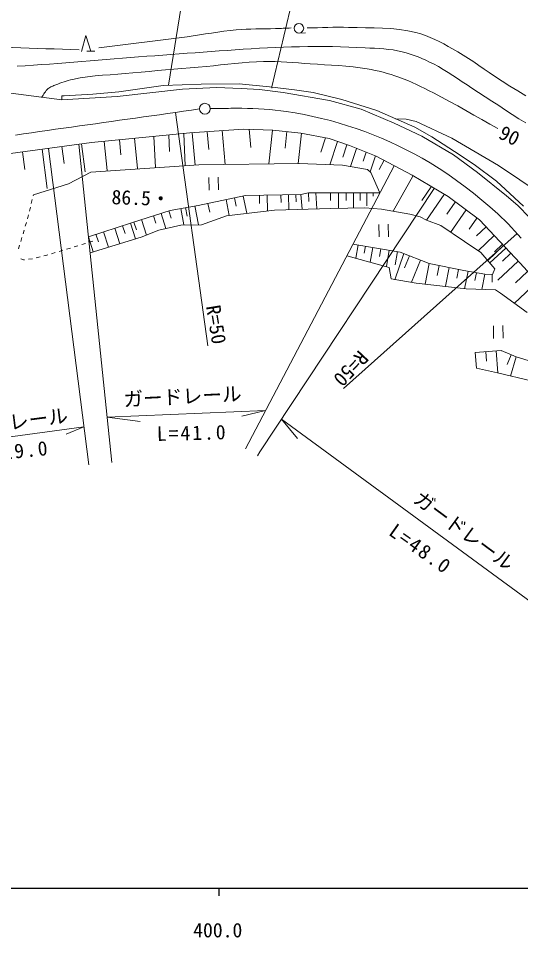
# Model space of a CAD drawing. Units: millimetres, scale not verified. Extents: x 40000 to 680000, y 20000 to 380000.
# Drawn here: x 442558 to 506256, y 198715 to 315295 of the extents above; entities that cross this region are included whole.
import ezdxf
from ezdxf.enums import TextEntityAlignment as Align

# ---------------------------------------------------------------- set-up
doc = ezdxf.new("R2010")
doc.units = ezdxf.units.MM
doc.header["$LTSCALE"] = 1000
doc.linetypes.add('CHAIN', pattern=[18.5, 12, -1.5, 3.5, -1.5])
for name, color, linetype, lineweight in [('M-BGD', 7, 'Continuous', 13), ('M-BMK', 2, 'Continuous', 13), ('M-STR-HTXT', 7, 'Continuous', 13), ('M-STR-STRC', 7, 'Continuous', 25), ('M-TTL-BAND', 7, 'Continuous', 25)]:
    doc.layers.add(name, color=color, linetype=linetype, lineweight=lineweight)
doc.styles.add('ＭＳ ゴシック', font='')
doc.styles.get('ＭＳ ゴシック').set_extended_font_data('MS Gothic')

# ---------------------------------------------------------------- blocks, each defined once
blk = doc.blocks.new('針葉樹林')
at = {"color": 7, "linetype": 'Continuous', "lineweight": 13}
for p, q in [((-0.6, -1), (0, 1)), ((0, 1), (0.6, -1)), ((0.1, -1), (1.1, -1))]:
    blk.add_line(p, q, dxfattribs=at)
blk = doc.blocks.new('広葉樹林')
at = {"color": 7, "linetype": 'Continuous', "lineweight": 13}
blk.add_line((0, -0.75), (1, -0.75), dxfattribs=at)
blk.add_circle((0, 0), 0.75, dxfattribs=at)
blk = doc.blocks.new('田')
at = {"color": 7, "linetype": 'Continuous', "lineweight": 13}
for p, q in [((-0.75, 1), (-0.75, -1)), ((0.75, -1), (0.75, 1))]:
    blk.add_line(p, q, dxfattribs=at)

msp = doc.modelspace()

# ---------------------------------------------------------------- linework, layer by layer
at = {"layer": 'M-BGD'}
for p, q in [((428374, 307553), (448050, 304960)), ((460935, 306779), (455305, 305985)), ((465752, 306972), (460935, 306779)), ((470569, 307011), (465752, 306972)), ((474400, 306624), (470569, 307011)), ((477592, 306237), (474400, 306624)), ((448378, 305463), (448050, 305463)), ((448050, 305463), (448050, 304960)), ((452016, 305676), (448378, 305463)), ((455305, 305985), (452016, 305676)), ((455092, 305405), (463372, 306334)), ((463372, 306334), (467687, 306547)), ((467687, 306547), (470821, 306411)), ((470821, 306411), (473123, 306276)), ((473123, 306276), (476161, 305908)), ((476161, 305908), (482023, 304883)), ((479933, 305889), (477592, 306237)), ((483571, 304999), (479933, 305889)), ((448050, 304960), (455092, 305405)), ((482023, 304883), (486028, 303799)), ((488021, 303606), (483571, 304999)), ((486028, 303799), (490207, 302019)), ((492838, 301478), (488021, 303606)), ((490207, 302019), (493747, 300356)), ((491725, 302513), (490400, 302542)), ((493022, 302232), (491725, 302513)), ((497549, 300104), (493022, 302232)), ((451814, 299540), (464313, 300779)), ((464313, 300779), (471123, 301243)), ((464610, 300799), (464976, 296676)), ((466498, 300928), (466699, 298669)), ((468387, 301056), (468768, 296756)), ((471123, 301243), (474837, 301127)), ((471834, 301243), (472040, 298921)), ((474781, 301133), (474308, 296842)), ((474837, 301127), (478397, 300740)), ((476622, 300933), (476390, 298828)), ((494985, 300259), (492838, 301478)), ((453442, 299702), (453808, 296005)), ((455365, 299892), (455552, 298007)), ((457288, 300083), (457669, 296237)), ((459757, 300327), (459929, 296373)), ((461651, 300515), (461743, 298401)), ((463545, 300702), (463724, 296601)), ((478463, 300727), (478041, 296900)), ((478397, 300740), (481957, 300043)), ((481507, 300131), (480909, 298319)), ((481957, 300043), (484550, 299153)), ((483012, 299681), (482040, 296734)), ((493747, 300356), (497752, 297976)), ((497868, 298421), (494985, 300259)), ((503440, 296641), (497549, 300104)), ((428405, 296406), (451814, 299540)), ((445561, 298703), (446230, 293709)), ((448058, 299037), (448344, 296902)), ((450555, 299372), (451030, 295825)), ((484235, 299261), (483724, 297714)), ((484550, 299153), (487916, 297838)), ((485445, 298804), (484684, 296497)), ((443064, 298369), (443366, 296113)), ((486650, 298332), (486266, 297168)), ((487855, 297858), (487184, 295826)), ((487916, 297838), (492482, 295400)), ((488959, 297300), (488322, 296145)), ((497752, 297976), (500770, 295751)), ((500364, 296776), (497868, 298421)), ((451734, 295790), (465431, 296704)), ((465431, 296704), (478175, 296902)), ((478175, 296902), (483654, 296664)), ((483654, 296664), (486830, 296148)), ((486830, 296148), (487267, 295751)), ((503208, 294648), (500364, 296776)), ((509041, 292888), (503440, 296641)), ((448915, 294322), (451734, 295790)), ((487267, 295751), (488403, 293173)), ((492595, 295269), (490091, 290825)), ((492482, 295400), (497048, 292691)), ((500770, 295751), (504465, 292810)), ((444468, 292932), (448915, 294322)), ((494920, 293939), (493730, 292202)), ((506632, 291475), (503208, 294648)), ((444435, 292799), (444468, 292932)), ((471375, 292816), (465380, 291585)), ((471071, 292753), (471518, 290576)), ((478402, 292974), (471375, 292816)), ((473129, 292855), (473153, 291813)), ((474124, 292878), (474169, 290888)), ((475847, 292917), (475869, 291965)), ((476805, 292938), (476848, 291040)), ((477755, 292960), (477776, 292013)), ((479355, 293173), (478402, 292974)), ((478402, 292974), (478534, 291087)), ((479337, 293173), (479413, 292077)), ((483127, 293173), (479355, 293173)), ((480285, 293173), (480427, 291139)), ((482161, 293173), (482161, 292180)), ((488414, 293173), (483127, 293173)), ((483145, 293173), (483145, 291205)), ((484112, 293173), (484112, 292198)), ((485079, 293173), (485079, 291239)), ((485910, 293173), (485910, 292213)), ((486741, 293173), (486741, 291511)), ((487572, 293173), (487572, 292754)), ((488403, 293173), (488403, 293161)), ((496573, 292973), (494337, 289709)), ((497048, 292691), (501033, 289751)), ((504465, 292810), (505897, 291553)), ((444196, 291828), (444316, 292313)), ((465380, 291585), (461820, 290940)), ((464953, 291507), (465386, 289117)), ((466592, 291834), (466823, 290710)), ((468894, 292306), (469303, 290316)), ((469983, 292530), (470197, 291488)), ((497974, 292008), (496918, 290467)), ((505897, 291553), (510095, 287200)), ((443719, 289885), (443838, 290371)), ((443958, 290857), (444077, 291342)), ((461820, 290940), (456884, 289361)), ((460662, 290570), (461274, 288653)), ((461620, 290876), (461920, 289937)), ((463173, 291185), (463546, 289127)), ((463758, 291291), (463955, 290201)), ((468953, 290275), (475027, 290989)), ((475027, 290989), (482174, 291188)), ((482174, 291188), (486493, 291264)), ((488617, 291086), (486493, 291264)), ((492210, 290451), (488617, 291086)), ((493500, 290113), (492210, 290451)), ((499344, 290998), (497379, 288131)), ((443435, 288927), (443578, 289406)), ((456884, 289361), (451441, 287611)), ((456780, 289328), (457424, 287326)), ((457213, 289467), (457534, 288462)), ((458193, 289780), (458820, 287820)), ((459703, 290263), (459999, 289339)), ((463157, 289084), (465777, 289123)), ((465777, 289123), (468953, 290275)), ((494337, 289709), (493500, 290113)), ((496121, 289021), (494337, 289709)), ((500705, 289976), (499727, 288548)), ((501033, 289751), (506180, 284256)), ((443149, 287968), (443292, 288447)), ((453351, 288225), (453976, 286282)), ((454778, 288684), (455411, 286716)), ((455779, 289006), (456098, 288014)), ((458114, 287535), (460377, 288448)), ((460377, 288448), (463157, 289084)), ((499138, 286996), (496121, 289021)), ((501880, 288847), (500675, 287718)), ((442864, 287010), (443007, 287489)), ((451441, 287611), (452055, 285700)), ((452019, 287050), (451541, 286904)), ((451652, 285578), (458114, 287535)), ((452396, 287918), (452706, 286954)), ((501203, 285587), (499138, 286996)), ((502913, 287744), (500860, 285821)), ((442578, 286052), (442721, 286531)), ((448194, 285879), (447716, 285733)), ((449150, 286172), (448672, 286026)), ((450106, 286465), (449628, 286319)), ((451063, 286758), (450585, 286611)), ((484996, 286671), (490991, 285660)), ((485637, 286563), (485354, 284887)), ((486571, 286406), (486422, 285520)), ((487505, 286248), (487190, 284380)), ((488546, 286073), (488379, 285086)), ((489586, 285897), (489235, 283816)), ((490627, 285722), (490342, 284035)), ((490991, 285660), (494644, 284191)), ((504096, 286481), (502080, 284574)), ((504372, 286148), (502341, 284277)), ((503946, 286641), (502945, 285703)), ((443222, 284659), (442877, 284794)), ((443351, 284677), (443222, 284659)), ((444342, 284808), (443846, 284742)), ((445314, 285043), (444828, 284925)), ((446031, 285217), (445800, 285161)), ((446282, 285294), (446031, 285217)), ((447238, 285587), (446760, 285440)), ((489602, 283715), (484222, 285199)), ((491458, 285471), (490323, 282156)), ((492166, 285188), (491544, 283641)), ((493543, 284634), (492414, 281828)), ((502989, 283523), (501203, 285587)), ((505952, 284520), (503370, 282078)), ((505024, 285500), (503956, 284490)), ((489840, 282246), (489602, 283715)), ((494644, 284191), (494148, 281596)), ((494644, 284191), (499051, 283318)), ((495919, 283939), (495683, 282703)), ((497193, 283686), (496740, 281313)), ((498387, 283450), (498177, 282350)), ((499051, 283318), (501711, 282842)), ((502672, 282828), (502989, 283523)), ((506180, 284256), (515931, 273538)), ((493016, 281730), (489840, 282246)), ((499583, 283223), (499158, 281001)), ((500643, 283046), (500453, 282052)), ((501698, 282844), (501329, 280912)), ((501711, 282842), (502672, 282828)), ((502654, 282828), (502640, 281858)), ((507141, 283199), (505610, 281751)), ((499369, 280976), (493016, 281730)), ((503061, 280856), (499369, 280976)), ((508337, 281885), (505438, 279142)), ((503724, 280426), (503061, 280856)), ((507098, 278004), (503724, 280426)), ((503797, 273172), (500500, 272939)), ((500500, 272939), (500641, 270934)), ((501832, 273033), (501918, 271826)), ((503165, 273127), (503362, 270344)), ((505702, 272378), (503797, 273172)), ((503820, 273162), (503799, 273114)), ((505066, 272643), (504547, 271396)), ((505702, 272378), (504982, 269929)), ((510030, 271028), (505702, 272378)), ((500641, 270935), (503320, 270353)), ((503320, 270353), (507608, 269321))]:
    msp.add_line(p, q, dxfattribs=at)
for points in [[(452770, 311567), (453787, 311693), (454804, 311818), (455821, 311942), (456838, 312065), (457855, 312189), (458872, 312313), (459888, 312439), (460905, 312566), (461921, 312695), (462937, 312826), (463953, 312960), (464732, 313071), (465509, 313191), (466287, 313316), (467064, 313441), (467841, 313562), (468620, 313674), (469400, 313771), (470183, 313850), (470805, 313896), (471428, 313927), (472052, 313947), (472676, 313959), (473301, 313968), (473926, 313976), (474550, 313987), (475174, 314005), (475421, 314014), (475667, 314023), (475914, 314033), (476161, 314043), (476407, 314052), (476654, 314063), (476901, 314072), (477147, 314082)], [(506898, 305466), (505903, 306092), (504907, 306715), (503914, 307342), (502927, 307978), (502269, 308417), (501615, 308865), (500963, 309315), (500309, 309764), (499652, 310206), (498988, 310637), (498314, 311050), (497626, 311441), (497067, 311746), (496504, 312049), (495937, 312344), (495363, 312625), (494782, 312888), (494193, 313127), (493593, 313337), (492983, 313511), (491937, 313736), (490879, 313893), (489813, 313997), (488739, 314059), (487662, 314092), (486583, 314110), (485506, 314125), (484432, 314150), (483774, 314164), (483116, 314167), (482459, 314161), (481801, 314149), (481143, 314133), (480485, 314117), (479827, 314102), (479169, 314092)], [(430676, 313579), (431545, 313373), (432412, 313155), (433278, 312932), (434145, 312712), (435013, 312501), (435884, 312306), (436760, 312134), (437641, 311993), (438685, 311860), (439731, 311754), (440780, 311669), (441830, 311603), (442882, 311552), (443935, 311512), (444989, 311479), (446043, 311450), (447097, 311421), (448150, 311388), (449203, 311348), (450255, 311296)], [(506913, 302048), (506043, 302577), (505181, 303119), (504325, 303670), (503473, 304228), (502623, 304790), (501773, 305351), (500921, 305909), (500064, 306459), (499460, 306851), (498860, 307250), (498262, 307651), (497662, 308050), (497057, 308441), (496445, 308819), (495823, 309179), (495189, 309516), (494713, 309752), (494233, 309979), (493747, 310197), (493257, 310403), (492761, 310594), (492260, 310770), (491754, 310927), (491242, 311064), (490662, 311190), (490078, 311288), (489489, 311364), (488897, 311421), (488304, 311466), (487709, 311502), (487114, 311534), (486521, 311567), (485486, 311622), (484451, 311665), (483415, 311696), (482378, 311716), (481342, 311727), (480305, 311728), (479268, 311720), (478232, 311705), (477196, 311683), (476176, 311653), (475157, 311614), (474139, 311567), (473120, 311512), (472102, 311451), (471085, 311386), (470067, 311316), (469049, 311243), (468032, 311168), (467015, 311093), (465997, 311017), (464980, 310943), (463962, 310871), (462936, 310798), (461909, 310723), (460882, 310645), (459856, 310565), (458830, 310484), (457803, 310401), (456777, 310317), (455751, 310233), (454725, 310148), (453699, 310064), (452673, 309980), (451647, 309896), (450621, 309814), (449595, 309733), (448568, 309654), (447542, 309577), (446515, 309502), (445488, 309430), (444461, 309362), (443422, 309295), (442383, 309233)], [(503353, 301313), (502335, 301883), (501320, 302459), (500306, 303038), (499291, 303615), (498274, 304188), (497253, 304752), (496225, 305304), (495189, 305840), (494652, 306113), (494114, 306385), (493575, 306653), (493032, 306916), (492486, 307170), (491936, 307413), (491379, 307641), (490816, 307852), (490324, 308021), (489829, 308179), (489329, 308325), (488827, 308461), (488321, 308586), (487813, 308700), (487303, 308804), (486792, 308897), (485897, 309036), (484999, 309147), (484098, 309236), (483195, 309309), (482290, 309369), (481385, 309424), (480480, 309478), (479576, 309536), (478836, 309588), (478097, 309643), (477357, 309696), (476617, 309745), (475877, 309785), (475137, 309815), (474396, 309829), (473655, 309826), (472746, 309795), (471838, 309740), (470931, 309666), (470024, 309579), (469118, 309484), (468213, 309386), (467307, 309292), (466400, 309207), (465364, 309117), (464327, 309027), (463291, 308938), (462255, 308848), (461218, 308757), (460182, 308665), (459146, 308571), (458110, 308474), (457075, 308375), (456117, 308290), (455157, 308218), (454197, 308150), (453237, 308076), (452279, 307990), (451325, 307881), (450376, 307741), (449433, 307562), (449160, 307499), (448890, 307427), (448621, 307347), (448354, 307261), (448089, 307168), (447826, 307071), (447565, 306970), (447305, 306866), (447176, 306815), (447047, 306765), (446917, 306714), (446789, 306660), (446664, 306602), (446543, 306537), (446427, 306465), (446318, 306382), (446194, 306266), (446081, 306138), (445978, 306001), (445882, 305859), (445789, 305713), (445697, 305566), (445604, 305420), (445505, 305279)]]:
    msp.add_lwpolyline(points, dxfattribs=at)
at = {"layer": 'M-BMK', "linetype": 'CHAIN'}
for points in [[(465526, 303804), (464512, 303659), (463497, 303514), (462483, 303370), (461469, 303226), (460454, 303083), (459439, 302940), (458425, 302797), (457410, 302654), (456395, 302512), (455381, 302369), (454366, 302227), (453351, 302085), (452337, 301942), (451322, 301800), (450307, 301657), (449293, 301514), (448278, 301371), (447264, 301227), (446249, 301083), (445235, 300939), (444220, 300794), (443206, 300649), (442192, 300503)], [(506312, 287439), (505902, 287887), (505492, 288336), (505080, 288784), (504664, 289226), (504241, 289661), (503807, 290086), (503360, 290496), (502346, 291384), (501318, 292256), (500273, 293111), (499211, 293943), (498130, 294751), (497030, 295529), (495909, 296276), (494765, 296987), (493774, 297564), (492768, 298117), (491748, 298645), (490715, 299148), (489671, 299629), (488616, 300086), (487552, 300520), (486480, 300931), (485401, 301321), (484320, 301683), (483229, 302017), (482129, 302324), (481021, 302604), (479907, 302860), (478789, 303092), (477666, 303301), (476540, 303488), (475840, 303587), (475136, 303667), (474431, 303730), (473724, 303779), (473016, 303817), (472308, 303847), (471599, 303872), (470891, 303894), (470612, 303900), (470333, 303902), (470053, 303899), (469774, 303895), (469495, 303889), (469215, 303883), (468936, 303878), (468657, 303875), (468510, 303874), (468363, 303874), (468216, 303875), (468069, 303875), (467922, 303875), (467775, 303876), (467628, 303875), (467481, 303875), (467430, 303875), (467378, 303876), (467327, 303877), (467275, 303877), (467224, 303877), (467173, 303877), (467121, 303874), (467070, 303870), (467048, 303866), (467026, 303860), (467004, 303853), (466982, 303846), (466961, 303840), (466939, 303835), (466917, 303834), (466895, 303836)]]:
    msp.add_lwpolyline(points, dxfattribs=at)
at = {"layer": 'M-BMK'}
msp.add_circle((466209, 303836), 686, dxfattribs=at)
at = {"layer": 'M-STR-HTXT'}
for p, q in [((474700, 306604), (481742, 336321)), ((474700, 306449), (474700, 306604)), ((466603, 273762), (462500, 303373)), ((451488, 258696), (446392, 298814)), ((454415, 258981), (450224, 299327)), ((471343, 260703), (490220, 296608)), ((495291, 293734), (473201, 260335)), ((483783, 268345), (505816, 288000)), ((473896, 265559), (453818, 264728)), ((453818, 264728), (457994, 264166)), ((473896, 265559), (470879, 264843)), ((432687, 261050), (450879, 263489)), ((450879, 263489), (448625, 262584)), ((475921, 264448), (513062, 237231)), ((475921, 264448), (477960, 262019)), ((473201, 260335), (472872, 259813))]:
    msp.add_line(p, q, dxfattribs=at)
at = {"layer": 'M-STR-STRC', "lineweight": 13}
msp.add_line((464949, 327770), (461596, 306805), dxfattribs=at)
at = {"layer": 'M-TTL-BAND'}
for p, q in [((40000, 205000), (579000, 205000)), ((468000, 205000), (468000, 204000))]:
    msp.add_line(p, q, dxfattribs=at)

# ---------------------------------------------------------------- block references
at = {"layer": 'M-BGD', "rotation": 1.10932}
for name, p, xscale, yscale in [('広葉樹林', (478143, 314035), 800, 800), ('針葉樹林', (451135, 312123), 1000, 1000), ('田', (467325, 294338), 800, 800), ('田', (488884, 288383), 800, 800), ('田', (503415, 275519), 800, 800)]:
    msp.add_blockref(name, p, dxfattribs=dict(at, xscale=xscale, yscale=yscale))

# ---------------------------------------------------------------- texts
at = {"layer": 'M-BGD', "style": 'ＭＳ ゴシック'}
for s, rotation, p in [('90', 333.975, (504196, 299112)), ('86.5・', 358.113, (458072, 291063))]:
    msp.add_text(s, height=1833, rotation=rotation, dxfattribs=at).set_placement(p, align=Align.BOTTOM_CENTER)
at = {"layer": 'M-STR-HTXT', "style": 'ＭＳ ゴシック'}
for rotation, p in [(279.298, (466199, 276229)), (226.815, (483671, 271879))]:
    msp.add_text('R=50', height=1833, rotation=rotation, dxfattribs=at).set_placement(p, align=Align.BOTTOM_CENTER)
for rotation, p in [(2.831, (455956, 265513)), (7.23, (434116, 261640)), (323.561, (492178, 253593))]:
    msp.add_text('ガードレール', height=1833, rotation=rotation, dxfattribs=at).set_placement(p, align=Align.BOTTOM_LEFT)
at = {"layer": 'M-STR-HTXT', "char_height": 1833, "attachment_point": 8, "style": 'ＭＳ ゴシック'}
for s, insert, rotation in [('\\T1.2;L=41.0', (464623, 261786), 1.426), ('\\T1.2;L=19.0', (442124, 259450), 5.825), ('\\T1.2;L=48.0', (493043, 247249), 324.646)]:
    msp.add_mtext(s, dxfattribs=dict(at, insert=insert, rotation=rotation))
at = {"layer": 'M-TTL-BAND', "style": 'ＭＳ ゴシック'}
msp.add_text('400.0', height=1833, dxfattribs=at).set_placement((467844, 198195), align=Align.BOTTOM_CENTER)

doc.saveas('drawing.dxf')
